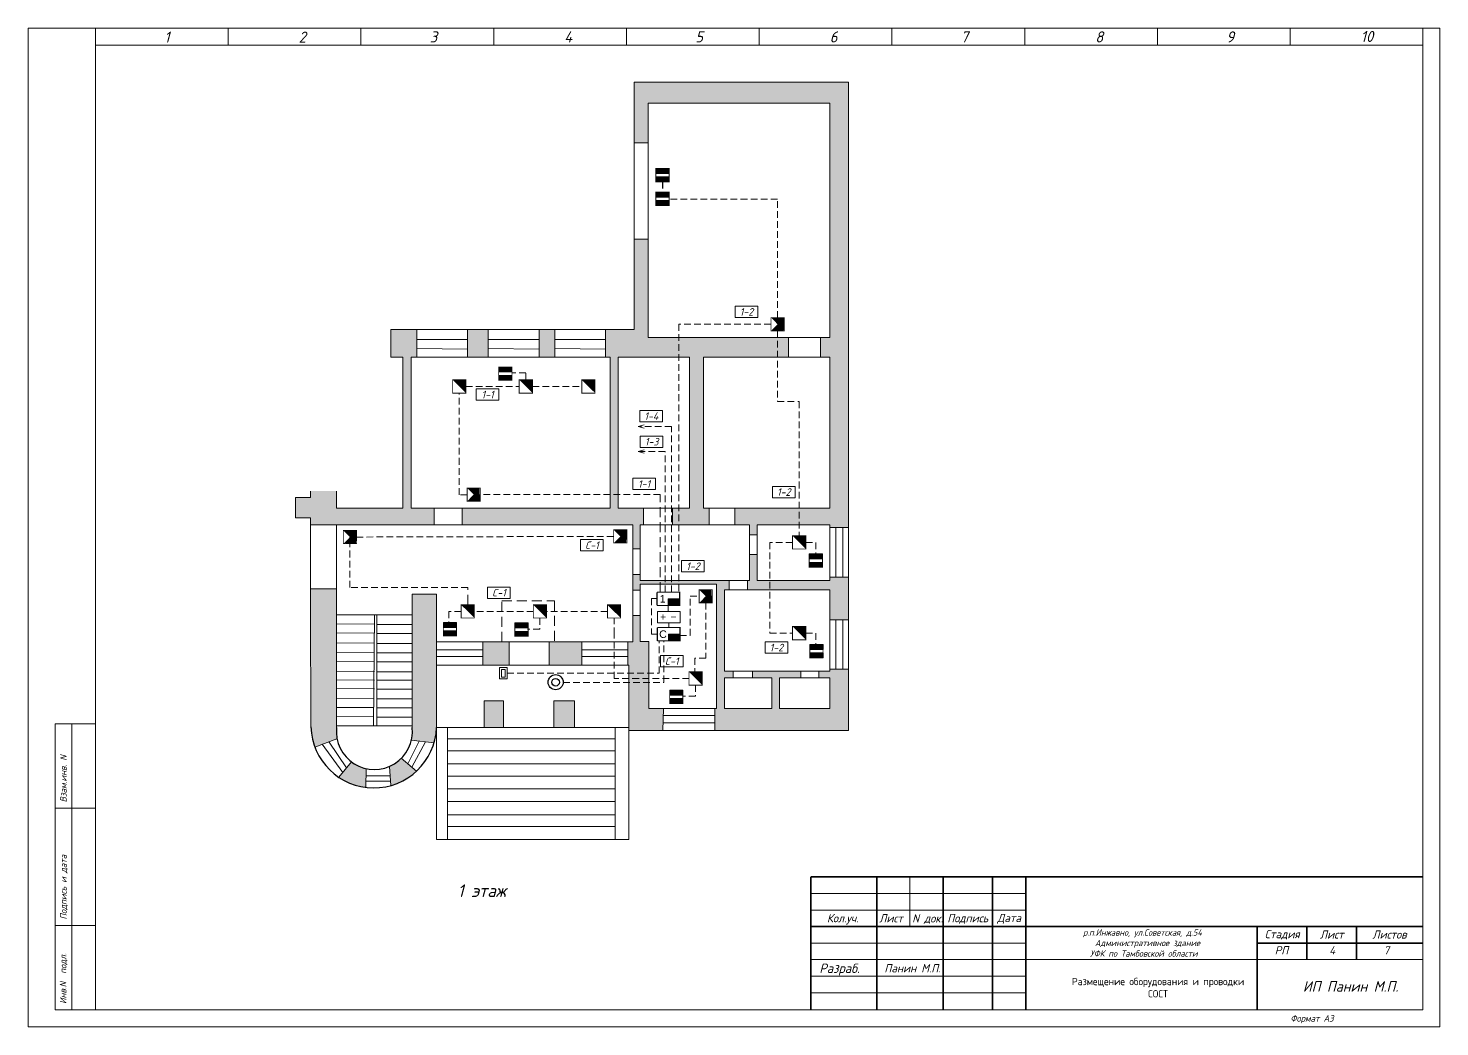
# Model space of a CAD drawing. Header units: inches. Extents: x 859 to 2125, y 393 to 1751.
# Drawn here: x 1376.7 to 1511.1, y 1281.4 to 1376.5 of the extents above; entities that cross this region are included whole.
import ezdxf

# ---------------------------------------------------------------- set-up
doc = ezdxf.new("R2010")
doc.units = ezdxf.units.IN
doc.header["$MEASUREMENT"] = 0
for name, pattern in [('Caddy_Solid', [0]), ('HIDDEN2', [4.7625, 3.175, -1.5875]), ('НЕВИДИМАЯ', [9.525, 6.35, -3.175])]:
    doc.linetypes.add(name, pattern=pattern)
doc.layers.get('0').transparency = 0.7
for name, color, linetype in [('BLK_12_THHN', 9, 'Continuous'), ('DESC', 7, 'Continuous'), ('LINK', 9, 'Continuous')]:
    doc.layers.add(name, color=color, linetype=linetype)
doc.styles.get("Standard").update_dxf_attribs({"font": 'GOST_Common Italic_0.ttf'})

# ---------------------------------------------------------------- blocks, each defined once
blk = doc.blocks.new('Звуковой')
blk.add_lwpolyline([(0.1, 2.9, 0, 4, 0), (1.5, 1.51, 4, 4, 0)], format="xyseb")
at = {"const_width": 0.2}
blk.add_lwpolyline([(0, 0), (0, 3), (3, 3), (3, 0)], close=True, dxfattribs=at)
blk = doc.blocks.new('Объем')
at = {"const_width": 0.2}
blk.add_lwpolyline([(0, 0), (0, 3), (3, 3), (3, 0)], close=True, dxfattribs=at)
for points in [[(0.21, 2.94), (0.21, 0.09)], [(0.41, 2.94), (0.41, 0.09)], [(0.61, 2.94), (0.61, 0.09)], [(0.8, 2.94), (0.8, 0.09)], [(1.01, 2.94), (1.01, 0.09)], [(1.21, 2.94), (1.21, 0.09)], [(1.39, 1.52), (2.81, 2.97)], [(1.39, 2.94), (1.39, 0.09)], [(1.39, 1.48), (2.82, 0.03)], [(1.56, 2.93), (1.56, 1.76)], [(1.56, 0.09), (1.56, 1.25)], [(1.74, 0.06), (1.74, 1.05)], [(1.76, 2.94), (1.76, 1.94)], [(1.94, 2.95), (1.94, 2.15)], [(1.94, 0.06), (1.94, 0.87)], [(2.13, 2.93), (2.13, 2.33)], [(2.13, 0.05), (2.13, 0.66)], [(2.3, 2.93), (2.3, 2.52)], [(2.31, 0.06), (2.31, 0.48)], [(2.49, 2.94), (2.49, 2.7)], [(2.49, 0.07), (2.49, 0.29)]]:
    blk.add_lwpolyline(points, dxfattribs=at)

msp = doc.modelspace()

# ---------------------------------------------------------------- hatches: boundary and pattern name
at = {"layer": 'DESC'}
h = msp.add_hatch(color=0, dxfattribs=at)
h.dxf.hatch_style = 1
h.paths.add_polyline_path([(1453.06, 1347.01), (1452.17, 1347.01), (1452.17, 1345.16), (1453.06, 1345.16), (1453.06, 1330.79), (1444.02, 1330.79), (1444.02, 1329.18), (1445.41, 1329.18), (1445.41, 1328.24), (1446.14, 1328.24), (1446.14, 1329.18), (1453.06, 1329.18), (1453.06, 1328.94), (1454.83, 1328.94), (1454.83, 1371.34), (1434.45, 1371.34), (1434.45, 1365.56), (1435.76, 1365.56), (1435.76, 1369.32), (1453.06, 1369.32)])
h.paths.add_polyline_path([(1435.76, 1347.01), (1435.76, 1356.39), (1434.45, 1356.39), (1434.45, 1347.77), (1431.71, 1347.77), (1431.71, 1345.16), (1432.15, 1345.16), (1432.15, 1330.79), (1418.05, 1330.79), (1418.05, 1329.18), (1434.32, 1329.18), (1434.32, 1326.9), (1435.01, 1326.9), (1435.01, 1329.18), (1435.34, 1329.18), (1435.34, 1330.79), (1432.91, 1330.79), (1432.91, 1345.16), (1439.7, 1345.16), (1439.7, 1330.79), (1438.1, 1330.79), (1438.1, 1329.18), (1441.57, 1329.18), (1441.57, 1330.79), (1441.05, 1330.79), (1441.05, 1345.16), (1449.13, 1345.16), (1449.13, 1347.01)])
h.paths.add_polyline_path([(1426.88, 1345.16), (1426.88, 1347.77), (1425.39, 1347.77), (1425.39, 1345.16)], flags=17)
h.paths.add_polyline_path([(1420.55, 1345.16), (1420.55, 1347.77), (1418.58, 1347.77), (1418.58, 1345.16)], flags=17)
h.paths.add_polyline_path([(1412.41, 1345.16), (1412.41, 1330.79), (1406.1, 1330.79), (1406.1, 1332.4), (1403.62, 1332.4), (1403.62, 1331.78), (1402.19, 1331.78), (1402.19, 1329.85), (1403.62, 1329.85), (1403.62, 1329.18), (1406.11, 1329.18), (1415.4, 1329.18), (1415.4, 1330.79), (1413.22, 1330.79), (1413.22, 1345.16), (1413.74, 1345.16), (1413.74, 1347.77), (1411.27, 1347.77), (1411.27, 1345.16)])
h.paths.add_polyline_path([(1403.62, 1332.4), (1404.26, 1332.4), (1405.25, 1332.4), (1405.57, 1332.4), (1404.06, 1332.4), (1403.77, 1332.41)], flags=17)
edge = h.paths.add_edge_path()
edge.add_line((1406.11, 1323.11), (1403.62, 1323.11))
edge.add_line((1403.62, 1323.11), (1403.62, 1316.53))
edge.add_line((1403.62, 1316.53), (1403.65, 1314.81))
edge.add_line((1403.65, 1314.81), (1403.65, 1309.99))
edge.add_arc((1409.64, 1310.14), 5.99, 181.4684, 200.5925)
edge.add_line((1404.03, 1308.04), (1406.15, 1308.84))
edge.add_arc((1409.7, 1309.52), 3.62, 174.0569, 190.9777, ccw=False)
edge.add_line((1406.11, 1309.9), (1406.11, 1323.11))
edge = h.paths.add_edge_path()
edge.add_line((1415.62, 1322.59), (1413.3, 1322.59))
edge.add_line((1413.3, 1322.59), (1413.3, 1309.9))
edge.add_arc((1409.7, 1309.52), 3.62, -13.1883, 5.9431, ccw=False)
edge.add_line((1413.22, 1308.7), (1415.38, 1308.45))
edge.add_arc((1409.64, 1310.14), 5.99, 343.5471, 357.6391)
edge.add_line((1415.62, 1309.9), (1415.62, 1315.83))
edge.add_line((1415.62, 1315.83), (1415.62, 1318.06))
edge.add_line((1415.62, 1318.06), (1415.62, 1322.59))
edge = h.paths.add_edge_path()
edge.add_line((1413.71, 1305.75), (1412.26, 1306.97))
edge.add_arc((1409.7, 1309.52), 3.62, 293.2095, 315.0563, ccw=False)
edge.add_line((1411.13, 1306.2), (1411.26, 1304.38))
edge.add_arc((1409.64, 1310.14), 5.99, 285.6826, 312.7788)
edge = h.paths.add_edge_path()
edge.add_arc((1409.7, 1309.52), 3.62, 232.8934, 257.4725, ccw=False)
edge.add_line((1407.52, 1306.64), (1406.32, 1305.16))
edge.add_arc((1409.64, 1310.14), 5.99, 236.3067, 262.6819)
edge.add_line((1408.88, 1304.21), (1408.92, 1305.99))
h.paths.add_polyline_path([(1422.55, 1318.06), (1420.02, 1318.06), (1420.02, 1315.83), (1422.55, 1315.83)])
h.paths.add_polyline_path([(1426.35, 1318.06), (1426.35, 1315.83), (1429.45, 1315.83), (1429.45, 1318.06)])
h.paths.add_polyline_path([(1420.14, 1309.9), (1422.01, 1309.9), (1422.01, 1312.45), (1420.14, 1312.45)])
h.paths.add_polyline_path([(1428.77, 1312.45), (1426.8, 1312.45), (1426.8, 1309.9), (1428.77, 1309.9)])
h.paths.add_polyline_path([(1435.84, 1311.71), (1435.84, 1318.1), (1435.01, 1318.1), (1435.01, 1320.57), (1434.32, 1320.57), (1434.32, 1318.06), (1433.85, 1318.06), (1433.85, 1315.83), (1433.93, 1315.83), (1433.93, 1309.63), (1437.18, 1309.63), (1437.23, 1311.71)])
h.paths.add_polyline_path([(1453.06, 1311.71), (1448.29, 1311.71), (1448.29, 1314.63), (1450.31, 1314.63), (1450.31, 1315.26), (1445.71, 1315.26), (1445.71, 1314.63), (1447.55, 1314.63), (1447.55, 1311.71), (1443.05, 1311.71), (1443.05, 1314.63), (1443.85, 1314.63), (1443.85, 1315.26), (1443.05, 1315.26), (1443.05, 1322.99), (1443.47, 1322.99), (1443.47, 1323.89), (1435.01, 1323.89), (1435.01, 1324.47), (1434.32, 1324.47), (1434.32, 1322.97), (1435.01, 1322.97), (1435.01, 1323.53), (1442.29, 1323.53), (1442.29, 1311.71), (1442.11, 1311.71), (1442.11, 1309.63), (1454.83, 1309.63), (1454.83, 1315.45), (1453.06, 1315.45), (1453.06, 1315.26), (1452.03, 1315.26), (1452.03, 1314.63), (1453.06, 1314.63)])
h.paths.add_polyline_path([(1454.83, 1324.22), (1453.06, 1324.22), (1453.06, 1323.89), (1446.14, 1323.89), (1446.14, 1326.36), (1445.41, 1326.36), (1445.41, 1323.89), (1445.24, 1323.89), (1445.24, 1322.99), (1453.06, 1322.99), (1453.06, 1320.16), (1454.83, 1320.16)])
at = {"layer": 'DESC', "lineweight": 15}
h = msp.add_hatch(color=0, dxfattribs=at)
h.dxf.hatch_style = 1
h.paths.add_polyline_path([(1436.51, 1362.31), (1436.51, 1361.84), (1437.77, 1361.84), (1437.77, 1362.31)])
h.paths.add_polyline_path([(1437.77, 1362.63), (1437.77, 1363.1), (1436.51, 1363.1), (1436.51, 1362.63)])
h = msp.add_hatch(color=0, dxfattribs=at)
h.dxf.hatch_style = 1
h.paths.add_polyline_path([(1436.51, 1360.06), (1436.51, 1359.59), (1437.77, 1359.59), (1437.77, 1360.06)])
h.paths.add_polyline_path([(1437.77, 1360.38), (1437.77, 1360.85), (1436.51, 1360.85), (1436.51, 1360.38)])
h = msp.add_hatch(color=0, dxfattribs=at)
h.dxf.hatch_style = 1
h.paths.add_polyline_path([(1421.54, 1343.42), (1421.54, 1342.95), (1422.8, 1342.95), (1422.8, 1343.42)])
h.paths.add_polyline_path([(1422.8, 1343.75), (1422.8, 1344.21), (1421.54, 1344.21), (1421.54, 1343.75)])
h = msp.add_hatch(color=0, dxfattribs=at)
h.dxf.hatch_style = 1
h.paths.add_polyline_path([(1451.1, 1325.62), (1451.1, 1325.16), (1452.36, 1325.16), (1452.36, 1325.62)])
h.paths.add_polyline_path([(1452.36, 1325.95), (1452.36, 1326.42), (1451.1, 1326.42), (1451.1, 1325.95)])
at = {"layer": 'DESC'}
for points in [[(1437.69, 1322.15), (1437.69, 1321.52), (1438.77, 1321.52), (1438.77, 1322.15)], [(1437.72, 1318.78), (1437.72, 1318.15), (1438.8, 1318.15), (1438.8, 1318.78)]]:
    msp.add_hatch(color=0, dxfattribs=at).paths.add_polyline_path(points)
at = {"layer": 'DESC', "lineweight": 15}
h = msp.add_hatch(color=0, dxfattribs=at)
h.dxf.hatch_style = 1
h.paths.add_polyline_path([(1416.27, 1319.09), (1416.27, 1318.62), (1417.53, 1318.62), (1417.53, 1319.09)])
h.paths.add_polyline_path([(1417.53, 1319.41), (1417.53, 1319.88), (1416.27, 1319.88), (1416.27, 1319.41)])
h = msp.add_hatch(color=0, dxfattribs=at)
h.dxf.hatch_style = 1
h.paths.add_polyline_path([(1423.08, 1319.05), (1423.08, 1318.59), (1424.34, 1318.59), (1424.34, 1319.05)])
h.paths.add_polyline_path([(1424.34, 1319.38), (1424.34, 1319.85), (1423.08, 1319.85), (1423.08, 1319.38)])
h = msp.add_hatch(color=0, dxfattribs=at)
h.dxf.hatch_style = 1
h.paths.add_polyline_path([(1451.16, 1317), (1451.16, 1316.53), (1452.42, 1316.53), (1452.42, 1317)])
h.paths.add_polyline_path([(1452.42, 1317.33), (1452.42, 1317.79), (1451.16, 1317.79), (1451.16, 1317.33)])
h = msp.add_hatch(color=0, dxfattribs=at)
h.dxf.hatch_style = 1
h.paths.add_polyline_path([(1437.82, 1312.65), (1437.82, 1312.18), (1439.08, 1312.18), (1439.08, 1312.65)])
h.paths.add_polyline_path([(1439.08, 1312.97), (1439.08, 1313.44), (1437.82, 1313.44), (1437.82, 1312.97)])

# ---------------------------------------------------------------- linework, layer by layer
at = {"layer": 'BLK_12_THHN', "color": 0, "lineweight": 15}
for p, q in [((1434.45, 1347.77), (1434.45, 1371.34)), ((1434.45, 1371.34), (1454.83, 1371.34)), ((1454.83, 1371.34), (1454.83, 1309.63)), ((1435.76, 1369.32), (1453.06, 1369.32)), ((1435.76, 1347.01), (1435.76, 1369.32)), ((1453.06, 1369.32), (1453.06, 1347.01)), ((1434.45, 1365.56), (1435.76, 1365.56)), ((1434.45, 1356.39), (1435.76, 1356.39)), ((1411.27, 1347.77), (1411.27, 1345.16)), ((1413.74, 1347.77), (1413.74, 1345.16)), ((1413.74, 1346.83), (1418.58, 1346.83)), ((1418.58, 1347.77), (1418.58, 1345.16)), ((1420.55, 1347.77), (1420.55, 1345.16)), ((1420.55, 1346.83), (1425.39, 1346.83)), ((1425.39, 1347.77), (1425.39, 1345.16)), ((1426.88, 1347.77), (1426.88, 1345.16)), ((1426.88, 1346.83), (1431.71, 1346.83)), ((1431.71, 1347.77), (1431.71, 1345.16)), ((1453.06, 1347.01), (1435.76, 1347.01)), ((1449.13, 1347.01), (1449.13, 1345.16)), ((1452.17, 1347.01), (1452.17, 1345.16)), ((1413.74, 1345.98), (1418.58, 1345.92)), ((1420.55, 1345.98), (1425.39, 1345.92)), ((1426.88, 1345.98), (1431.71, 1345.92)), ((1412.41, 1345.16), (1411.27, 1345.16)), ((1412.41, 1330.79), (1412.41, 1345.16)), ((1432.15, 1345.16), (1413.22, 1345.16)), ((1413.22, 1345.16), (1413.22, 1330.79)), ((1432.15, 1330.79), (1432.15, 1345.16)), ((1439.7, 1345.16), (1432.91, 1345.16)), ((1432.91, 1345.16), (1432.91, 1330.79)), ((1439.7, 1330.79), (1439.7, 1345.16)), ((1453.06, 1345.16), (1441.05, 1345.16)), ((1441.05, 1345.16), (1441.05, 1330.79)), ((1453.06, 1330.79), (1453.06, 1345.16)), ((1403.62, 1332.4), (1403.62, 1331.78)), ((1406.1, 1332.41), (1406.1, 1330.79)), ((1406.1, 1330.79), (1406.1, 1332.41)), ((1403.62, 1331.78), (1402.19, 1331.78)), ((1402.19, 1331.78), (1402.19, 1329.85)), ((1406.1, 1330.79), (1412.41, 1330.79)), ((1413.22, 1330.79), (1432.15, 1330.79)), ((1415.4, 1330.79), (1415.4, 1329.18)), ((1418.05, 1330.79), (1418.05, 1329.18)), ((1432.91, 1330.79), (1439.7, 1330.79)), ((1435.34, 1330.79), (1435.34, 1329.18)), ((1438.1, 1330.79), (1438.1, 1329.18)), ((1441.05, 1330.79), (1453.06, 1330.79)), ((1441.57, 1330.79), (1441.57, 1329.18)), ((1444.02, 1330.79), (1444.02, 1329.18)), ((1402.19, 1329.85), (1403.62, 1329.85)), ((1403.62, 1329.85), (1403.62, 1316.53)), ((1406.11, 1329.18), (1403.62, 1329.18)), ((1434.32, 1329.18), (1406.11, 1329.18)), ((1406.11, 1329.18), (1406.11, 1309.9)), ((1434.32, 1318.06), (1434.32, 1329.18)), ((1445.41, 1329.18), (1435.01, 1329.18)), ((1435.01, 1329.18), (1435.01, 1323.89)), ((1445.41, 1323.89), (1445.41, 1329.18)), ((1445.41, 1328.24), (1446.14, 1328.24)), ((1446.14, 1323.89), (1446.14, 1329.18)), ((1446.14, 1329.18), (1453.06, 1329.18)), ((1453.06, 1329.18), (1453.06, 1323.89)), ((1453.06, 1328.94), (1454.83, 1328.94)), ((1453.63, 1328.94), (1453.63, 1324.22)), ((1454.32, 1328.94), (1454.32, 1324.29)), ((1434.32, 1326.9), (1435.01, 1326.9)), ((1445.41, 1326.36), (1446.14, 1326.36)), ((1434.32, 1324.47), (1435.01, 1324.47)), ((1435.01, 1323.89), (1445.41, 1323.89)), ((1443.47, 1323.89), (1443.47, 1322.99)), ((1445.24, 1323.89), (1445.24, 1322.99)), ((1453.06, 1323.89), (1446.14, 1323.89)), ((1453.06, 1324.22), (1454.83, 1324.22)), ((1454.32, 1324.29), (1454.32, 1324.22)), ((1406.11, 1323.11), (1403.62, 1323.11)), ((1413.3, 1309.9), (1413.3, 1322.59)), ((1413.3, 1322.59), (1415.62, 1322.59)), ((1415.62, 1322.59), (1415.62, 1318.06)), ((1434.32, 1322.97), (1435.01, 1322.97)), ((1435.01, 1323.53), (1442.29, 1323.53)), ((1435.01, 1318.1), (1435.01, 1323.53)), ((1442.29, 1323.53), (1442.29, 1311.71)), ((1453.06, 1322.99), (1443.05, 1322.99)), ((1443.05, 1322.99), (1443.05, 1315.26)), ((1453.06, 1315.26), (1453.06, 1322.99)), ((1406.11, 1320.62), (1413.3, 1320.62)), ((1409.7, 1320.62), (1409.61, 1310.07)), ((1409.95, 1320.62), (1409.95, 1310.07)), ((1434.32, 1320.57), (1435.01, 1320.57)), ((1453.06, 1320.16), (1454.83, 1320.16)), ((1453.63, 1320.16), (1453.63, 1315.45)), ((1454.32, 1320.16), (1454.32, 1315.51)), ((1406.11, 1319.77), (1409.7, 1319.74)), ((1406.11, 1318.91), (1409.7, 1318.88)), ((1409.95, 1319.72), (1413.3, 1319.72)), ((1409.95, 1318.86), (1413.3, 1318.86)), ((1406.11, 1317.97), (1409.7, 1317.93)), ((1409.95, 1317.91), (1413.3, 1317.91)), ((1415.62, 1318.06), (1434.32, 1318.06)), ((1415.62, 1318.06), (1415.62, 1315.83)), ((1415.62, 1317.28), (1420.02, 1317.28)), ((1420.02, 1318.06), (1420.02, 1315.83)), ((1422.55, 1318.06), (1422.55, 1315.83)), ((1426.35, 1318.06), (1426.35, 1315.83)), ((1429.45, 1318.06), (1429.45, 1315.83)), ((1429.45, 1317.28), (1433.85, 1317.28)), ((1433.85, 1318.06), (1433.85, 1315.83)), ((1435.84, 1318.1), (1435.01, 1318.1)), ((1435.84, 1311.71), (1435.84, 1318.1)), ((1406.11, 1317.05), (1409.7, 1317.02)), ((1406.11, 1316.19), (1409.7, 1316.16)), ((1409.95, 1317), (1413.3, 1317)), ((1409.95, 1316.14), (1413.3, 1316.14)), ((1415.62, 1316.65), (1420.02, 1316.65)), ((1433.93, 1315.83), (1415.62, 1315.83)), ((1415.62, 1315.83), (1415.62, 1309.9)), ((1429.45, 1316.65), (1433.85, 1316.65)), ((1433.93, 1309.63), (1433.93, 1315.83)), ((1403.65, 1309.9), (1403.65, 1314.81)), ((1406.11, 1315.26), (1409.7, 1315.23)), ((1406.11, 1314.45), (1409.7, 1314.42)), ((1409.95, 1315.21), (1413.3, 1315.21)), ((1443.05, 1315.26), (1453.06, 1315.26)), ((1443.05, 1311.71), (1443.05, 1314.63)), ((1443.05, 1314.63), (1447.55, 1314.63)), ((1443.85, 1315.26), (1443.85, 1314.63)), ((1445.71, 1315.26), (1445.71, 1314.63)), ((1447.55, 1314.63), (1447.55, 1311.71)), ((1448.29, 1314.63), (1448.29, 1311.71)), ((1453.06, 1314.63), (1448.29, 1314.63)), ((1450.31, 1315.26), (1450.31, 1314.63)), ((1452.03, 1315.26), (1452.03, 1314.63)), ((1453.06, 1315.45), (1454.83, 1315.45)), ((1453.06, 1311.71), (1453.06, 1314.63)), ((1454.32, 1315.51), (1454.32, 1315.45)), ((1406.11, 1313.61), (1409.7, 1313.58)), ((1409.95, 1314.4), (1413.3, 1314.4)), ((1409.95, 1313.55), (1413.3, 1313.55)), ((1406.11, 1312.68), (1409.63, 1312.65)), ((1406.11, 1311.82), (1409.63, 1311.79)), ((1409.95, 1312.62), (1413.3, 1312.62)), ((1409.95, 1311.76), (1413.3, 1311.76)), ((1420.14, 1309.9), (1420.14, 1312.45)), ((1420.14, 1312.45), (1422.01, 1312.45)), ((1422.01, 1312.45), (1422.01, 1309.9)), ((1426.8, 1309.9), (1426.8, 1312.45)), ((1426.8, 1312.45), (1428.77, 1312.45)), ((1428.77, 1312.45), (1428.77, 1309.9)), ((1406.11, 1310.96), (1409.62, 1310.93)), ((1409.95, 1310.9), (1413.3, 1310.9)), ((1442.29, 1311.71), (1435.84, 1311.71)), ((1437.23, 1311.71), (1437.18, 1309.63)), ((1437.22, 1311.03), (1442.11, 1311.03)), ((1442.11, 1311.71), (1442.11, 1309.63)), ((1447.55, 1311.71), (1443.05, 1311.71)), ((1448.29, 1311.71), (1453.06, 1311.71)), ((1406.11, 1310.07), (1413.3, 1310.07)), ((1415.62, 1309.9), (1433.93, 1309.9)), ((1415.62, 1299.23), (1415.62, 1309.9)), ((1416.65, 1299.23), (1416.65, 1309.9)), ((1432.64, 1299.23), (1432.64, 1309.9)), ((1433.93, 1309.9), (1433.93, 1299.23)), ((1454.83, 1309.63), (1433.93, 1309.63)), ((1437.2, 1310.36), (1442.11, 1310.36)), ((1406.13, 1308.83), (1404.03, 1308.04)), ((1404.73, 1308.3), (1406.69, 1305.62)), ((1405.41, 1308.49), (1407.05, 1306.06)), ((1412.88, 1306.44), (1413.96, 1308.61)), ((1413.22, 1308.7), (1415.38, 1308.45)), ((1413.26, 1306.13), (1414.57, 1308.54)), ((1416.65, 1308.81), (1432.64, 1308.81)), ((1407.52, 1306.64), (1406.32, 1305.16)), ((1412.26, 1306.97), (1413.71, 1305.75)), ((1416.65, 1307.69), (1432.64, 1307.69)), ((1416.65, 1306.45), (1432.64, 1306.45)), ((1408.92, 1305.97), (1408.88, 1304.21)), ((1408.9, 1305.3), (1411.2, 1305.3)), ((1411.13, 1306.2), (1411.26, 1304.38)), ((1416.65, 1305.26), (1432.64, 1305.26)), ((1408.89, 1304.78), (1411.23, 1304.78)), ((1416.65, 1304.05), (1432.64, 1304.05)), ((1416.65, 1302.87), (1432.64, 1302.87)), ((1416.65, 1301.6), (1432.64, 1301.6)), ((1416.65, 1300.47), (1432.64, 1300.47)), ((1433.93, 1299.23), (1415.62, 1299.23))]:
    msp.add_line(p, q, dxfattribs=at)
at = {"layer": 'BLK_12_THHN', "color": 0, "linetype": 'HIDDEN2', "lineweight": 15, "ltscale": 0.3}
for p, q in [((1421.83, 1318.06), (1421.83, 1321.96)), ((1421.83, 1321.96), (1426.86, 1321.96)), ((1426.86, 1321.96), (1426.86, 1318.06))]:
    msp.add_line(p, q, dxfattribs=at)
at = {"layer": 'BLK_12_THHN', "color": 0}
for centre, radius, start, end in [((1409.64, 1310.14), 5.99, 181.6418, 357.6391), ((1409.7, 1309.52), 3.62, 174.0569, 5.9431)]:
    msp.add_arc(centre, radius, start, end, dxfattribs=at)
at = {"layer": 'DESC', "linetype": 'Caddy_Solid', "lineweight": 15}
for p, q in [((1383.14, 1374.86), (1383.14, 1376.46)), ((1395.78, 1374.86), (1395.78, 1376.46)), ((1408.42, 1374.86), (1408.42, 1376.46)), ((1421.06, 1374.86), (1421.06, 1376.46)), ((1433.7, 1374.86), (1433.7, 1376.46)), ((1446.34, 1374.86), (1446.34, 1376.46)), ((1458.98, 1374.86), (1458.98, 1376.46)), ((1471.62, 1374.86), (1471.62, 1376.46)), ((1484.26, 1374.86), (1484.26, 1376.46)), ((1496.9, 1374.86), (1496.9, 1376.46)), ((1509.54, 1374.86), (1509.54, 1376.46)), ((1383.14, 1374.84), (1509.54, 1374.84)), ((1383.14, 1374.84), (1383.14, 1283.02)), ((1509.54, 1374.84), (1509.54, 1283.02)), ((1379.3, 1283.04), (1379.3, 1310.24)), ((1379.3, 1310.24), (1383.14, 1310.24)), ((1380.9, 1310.24), (1380.9, 1283.04)), ((1379.3, 1302.22), (1383.14, 1302.22)), ((1379.3, 1291.04), (1383.14, 1291.04)), ((1509.54, 1283.02), (1379.3, 1283.02))]:
    msp.add_line(p, q, dxfattribs=at)
at = {"layer": 'DESC', "color": 0, "linetype": 'HIDDEN2', "lineweight": 15, "ltscale": 0.2}
for p, q in [((1448.07, 1360.2), (1437.82, 1360.2)), ((1448.07, 1348.88), (1448.07, 1360.2)), ((1447.46, 1348.28), (1438.69, 1348.28)), ((1438.69, 1348.28), (1438.69, 1322.78)), ((1448.1, 1347.65), (1448.1, 1340.92)), ((1424.12, 1343.67), (1422.82, 1343.67)), ((1424.12, 1342.99), (1424.12, 1343.67)), ((1417.79, 1332.06), (1417.79, 1341.73)), ((1418.42, 1342.36), (1423.49, 1342.36)), ((1424.75, 1342.36), (1429.45, 1342.36)), ((1448.1, 1340.92), (1450.15, 1340.92)), ((1450.15, 1340.92), (1450.16, 1328.15)), ((1434.81, 1338.55), (1435.4, 1338.7)), ((1438, 1338.55), (1434.81, 1338.55)), ((1434.81, 1338.55), (1435.4, 1338.38)), ((1438, 1322.78), (1438, 1338.55)), ((1434.81, 1336.18), (1435.4, 1336.33)), ((1437.4, 1336.18), (1434.81, 1336.18)), ((1434.81, 1336.18), (1435.4, 1336)), ((1437.4, 1322.78), (1437.4, 1336.18)), ((1418.53, 1332.06), (1417.79, 1332.06)), ((1436.92, 1332.07), (1419.79, 1332.07)), ((1408.01, 1328.03), (1432.49, 1328.09)), ((1407.38, 1323.24), (1407.38, 1327.4)), ((1449.52, 1327.52), (1447.35, 1327.52)), ((1447.35, 1327.52), (1447.36, 1325.66)), ((1450.78, 1327.52), (1451.74, 1327.52)), ((1451.74, 1327.52), (1451.74, 1326.47)), ((1447.36, 1325.66), (1447.36, 1318.88)), ((1418.59, 1323.24), (1407.38, 1323.24)), ((1436.61, 1322.17), (1436.1, 1322.17)), ((1436.1, 1322.17), (1436.1, 1318.77)), ((1439.78, 1318.67), (1439.78, 1322.39)), ((1439.78, 1322.39), (1440.62, 1322.39)), ((1441.25, 1321.76), (1441.25, 1316.49)), ((1417.96, 1320.95), (1416.78, 1320.95)), ((1416.78, 1320.95), (1416.78, 1319.9)), ((1424.84, 1320.95), (1419.22, 1320.95)), ((1425.47, 1320.32), (1425.47, 1319.27)), ((1431.89, 1320.95), (1426.1, 1320.95)), ((1432.52, 1318.78), (1432.52, 1320.32)), ((1425.47, 1319.27), (1424.29, 1319.27)), ((1432.52, 1314.56), (1432.52, 1318.78)), ((1436.1, 1318.77), (1436.64, 1318.77)), ((1438.8, 1318.67), (1439.78, 1318.67)), ((1447.36, 1318.88), (1449.52, 1318.88)), ((1450.78, 1318.88), (1451.74, 1318.88)), ((1451.74, 1318.88), (1451.74, 1317.83)), ((1436.83, 1315.06), (1436.83, 1318.15)), ((1437.25, 1314.2), (1437.25, 1318.15)), ((1441.25, 1316.49), (1440.22, 1316.49)), ((1440.22, 1316.49), (1440.22, 1315.19)), ((1422.33, 1315.06), (1436.83, 1315.06)), ((1439.66, 1314.56), (1432.52, 1314.56)), ((1427.68, 1314.2), (1437.25, 1314.2)), ((1440.29, 1313.93), (1440.29, 1312.88)), ((1440.29, 1312.88), (1439.11, 1312.88))]:
    msp.add_line(p, q, dxfattribs=at)
at = {"layer": 'DESC', "color": 0, "lineweight": 15}
for p, q in [((1434.45, 1347.77), (1411.27, 1347.77)), ((1403.62, 1331.78), (1403.62, 1332.4)), ((1437.69, 1321.52), (1437.69, 1320.94)), ((1437.73, 1319.86), (1437.73, 1319.46)), ((1438.8, 1318.67), (1438.8, 1318.67)), ((1403.65, 1314.81), (1403.62, 1316.53))]:
    msp.add_line(p, q, dxfattribs=at)
at = {"layer": 'DESC', "color": 0, "linetype": 'HIDDEN2', "lineweight": 15, "ltscale": 0.3}
for p, q in [((1436.92, 1322.78), (1436.92, 1332.07)), ((1418.59, 1321.58), (1418.59, 1323.24))]:
    msp.add_line(p, q, dxfattribs=at)
at = {"layer": 'DESC', "color": 7, "lineweight": 15}
for p, q in [((1460.7, 1295.68), (1460.7, 1290.96)), ((1451.25, 1294.11), (1471.72, 1294.11)), ((1451.25, 1292.53), (1471.72, 1292.53)), ((1451.25, 1289.38), (1471.72, 1289.38)), ((1451.25, 1287.81), (1471.72, 1287.81)), ((1471.72, 1287.81), (1509.52, 1287.81)), ((1451.25, 1286.23), (1471.72, 1286.23)), ((1451.25, 1284.66), (1471.72, 1284.66))]:
    msp.add_line(p, q, dxfattribs=at)
at = {"layer": 'DESC', "lineweight": 15}
msp.add_lwpolyline([(1376.74, 1281.42), (1511.14, 1281.42), (1511.14, 1376.46), (1376.74, 1376.46)], close=True, dxfattribs=at)
at = {"layer": 'DESC', "color": 0, "lineweight": 15}
for points, const_width in [([(1436.51, 1363.1), (1437.77, 1363.1), (1437.77, 1361.84), (1436.51, 1361.84), (1436.51, 1363.1)], 0.084), ([(1436.51, 1360.85), (1437.77, 1360.85), (1437.77, 1359.59), (1436.51, 1359.59), (1436.51, 1360.85)], 0.084), ([(1421.54, 1344.21), (1422.8, 1344.21), (1422.8, 1342.95), (1421.54, 1342.95), (1421.54, 1344.21)], 0.084), ([(1451.1, 1326.42), (1452.36, 1326.42), (1452.36, 1325.16), (1451.1, 1325.16), (1451.1, 1326.42)], 0.084), ([(1436.61, 1322.78), (1436.61, 1321.52)], 0.108), ([(1436.61, 1322.78), (1438.77, 1322.78), (1438.77, 1321.52), (1436.61, 1321.52)], 0.108), ([(1416.27, 1319.88), (1417.53, 1319.88), (1417.53, 1318.62), (1416.27, 1318.62), (1416.27, 1319.88)], 0.084), ([(1423.08, 1319.85), (1424.34, 1319.85), (1424.34, 1318.59), (1423.08, 1318.59), (1423.08, 1319.85)], 0.084), ([(1436.64, 1319.41), (1436.64, 1318.15)], 0.108), ([(1436.64, 1319.41), (1438.8, 1319.41), (1438.8, 1318.15), (1436.64, 1318.15)], 0.108), ([(1451.16, 1317.79), (1452.42, 1317.79), (1452.42, 1316.53), (1451.16, 1316.53), (1451.16, 1317.79)], 0.084), ([(1437.82, 1313.44), (1439.08, 1313.44), (1439.08, 1312.18), (1437.82, 1312.18), (1437.82, 1313.44)], 0.084)]:
    msp.add_lwpolyline(points, dxfattribs=dict(at, const_width=const_width))
for points in [[(1436.51, 1363.1), (1437.77, 1363.1), (1437.77, 1362.63), (1436.51, 1362.63)], [(1437.77, 1361.84), (1436.51, 1361.84), (1436.51, 1362.31), (1437.77, 1362.31)], [(1436.51, 1360.85), (1437.77, 1360.85), (1437.77, 1360.38), (1436.51, 1360.38)], [(1437.77, 1359.59), (1436.51, 1359.59), (1436.51, 1360.06), (1437.77, 1360.06)], [(1421.54, 1344.21), (1422.8, 1344.21), (1422.8, 1343.75), (1421.54, 1343.75)], [(1422.8, 1342.95), (1421.54, 1342.95), (1421.54, 1343.42), (1422.8, 1343.42)], [(1451.1, 1326.42), (1452.36, 1326.42), (1452.36, 1325.95), (1451.1, 1325.95)], [(1452.36, 1325.16), (1451.1, 1325.16), (1451.1, 1325.62), (1452.36, 1325.62)], [(1416.27, 1319.88), (1417.53, 1319.88), (1417.53, 1319.41), (1416.27, 1319.41)], [(1423.08, 1319.85), (1424.34, 1319.85), (1424.34, 1319.38), (1423.08, 1319.38)], [(1436.65, 1319.86), (1438.81, 1319.86), (1438.81, 1320.94), (1436.65, 1320.94)], [(1417.53, 1318.62), (1416.27, 1318.62), (1416.27, 1319.09), (1417.53, 1319.09)], [(1424.34, 1318.59), (1423.08, 1318.59), (1423.08, 1319.05), (1424.34, 1319.05)], [(1451.16, 1317.79), (1452.42, 1317.79), (1452.42, 1317.33), (1451.16, 1317.33)], [(1452.42, 1316.53), (1451.16, 1316.53), (1451.16, 1317), (1452.42, 1317)], [(1437.82, 1313.44), (1439.08, 1313.44), (1439.08, 1312.97), (1437.82, 1312.97)], [(1439.08, 1312.18), (1437.82, 1312.18), (1437.82, 1312.65), (1439.08, 1312.65)]]:
    msp.add_lwpolyline(points, close=True, dxfattribs=at)
for points in [[(1444.05, 1350), (1446.21, 1350), (1446.21, 1348.92), (1444.05, 1348.92), (1444.05, 1350)], [(1419.4, 1342.13), (1421.56, 1342.13), (1421.56, 1341.05), (1419.4, 1341.05), (1419.4, 1342.13)], [(1434.99, 1340.08), (1437.15, 1340.08), (1437.15, 1339), (1434.99, 1339), (1434.99, 1340.08)], [(1435.02, 1337.64), (1437.18, 1337.64), (1437.18, 1336.56), (1435.02, 1336.56), (1435.02, 1337.64)], [(1434.3, 1333.62), (1436.46, 1333.62), (1436.46, 1332.54), (1434.3, 1332.54), (1434.3, 1333.62)], [(1447.6, 1332.85), (1449.76, 1332.85), (1449.76, 1331.77), (1447.6, 1331.77), (1447.6, 1332.85)], [(1429.33, 1327.79), (1431.49, 1327.79), (1431.49, 1326.71), (1429.33, 1326.71), (1429.33, 1327.79)], [(1438.95, 1325.79), (1441.11, 1325.79), (1441.11, 1324.71), (1438.95, 1324.71), (1438.95, 1325.79)], [(1420.48, 1323.27), (1422.64, 1323.27), (1422.64, 1322.19), (1420.48, 1322.19), (1420.48, 1323.27)], [(1438.77, 1322.15), (1437.69, 1322.15)], [(1437.69, 1322.15), (1437.69, 1321.52)], [(1437.69, 1321.52), (1437.69, 1321.52)], [(1438.8, 1318.78), (1437.72, 1318.78)], [(1437.72, 1318.78), (1437.72, 1318.15)], [(1437.72, 1318.15), (1437.72, 1318.15)], [(1446.9, 1318.05), (1449.06, 1318.05), (1449.06, 1316.97), (1446.9, 1316.97), (1446.9, 1318.05)], [(1436.93, 1316.75), (1439.09, 1316.75), (1439.09, 1315.67), (1436.93, 1315.67), (1436.93, 1316.75)], [(1421.61, 1315.6), (1422.33, 1315.6), (1422.33, 1314.52), (1421.61, 1314.52), (1421.61, 1315.6)], [(1421.79, 1315.42), (1422.15, 1315.42), (1422.15, 1314.7), (1421.79, 1314.7), (1421.79, 1315.42)]]:
    msp.add_lwpolyline(points, dxfattribs=at)
at = {"layer": 'DESC', "color": 0, "linetype": 'НЕВИДИМАЯ', "lineweight": 15, "const_width": 0.072}
for points in [[(1436.95, 1320.42), (1437.44, 1320.42)], [(1437.19, 1320.67), (1437.19, 1320.18)], [(1437.93, 1320.42), (1438.42, 1320.42)]]:
    msp.add_lwpolyline(points, dxfattribs=at)
at = {"layer": 'DESC', "color": 7, "lineweight": 15, "const_width": 0.158}
for points in [[(1451.25, 1295.68), (1509.52, 1295.68)], [(1451.25, 1295.68), (1451.25, 1283.08)], [(1457.55, 1295.68), (1457.55, 1283.02)], [(1463.85, 1295.68), (1463.85, 1283.08)], [(1468.57, 1295.68), (1468.57, 1283.08)], [(1471.72, 1295.68), (1471.72, 1283.08)], [(1451.25, 1290.96), (1509.52, 1290.96)], [(1493.77, 1283.02), (1493.77, 1290.96)], [(1498.5, 1287.81), (1498.5, 1290.96)], [(1503.22, 1287.81), (1503.22, 1290.96)], [(1493.77, 1289.38), (1509.52, 1289.38)]]:
    msp.add_lwpolyline(points, dxfattribs=at)
at = {"layer": 'DESC', "color": 0, "linetype": 'Continuous'}
for radius in [0.72, 0.36]:
    msp.add_circle((1426.96, 1314.21), radius, dxfattribs=at)
at = {"layer": 'LINK', "color": 0, "linetype": 'HIDDEN2', "ltscale": 0.2}
msp.add_line((1437.14, 1361.84), (1437.14, 1360.85), dxfattribs=at)

# ---------------------------------------------------------------- block references
at = {"layer": 'DESC', "color": 0}
for name, p, xscale, yscale, zscale, rotation in [('Объем', (1448.73, 1347.65), -0.419976000000051, 0.419976000000006, 0.4199760000000001, 0.1201887995922668), ('Звуковой', (1417.16, 1342.99), 0.4199975999999516, 0.4199975999999516, 0.4199975999999516, 270), ('Звуковой', (1423.49, 1342.99), 0.4199975999999516, 0.4199975999999516, 0.4199975999999516, 270), ('Звуковой', (1429.45, 1342.99), 0.4199975999999516, 0.4199975999999516, 0.4199975999999516, 270), ('Объем', (1419.79, 1331.44), -0.419976000000051, 0.419976000000006, 0.4199760000000001, 0.1201887995922668), ('Объем', (1408.01, 1327.4), -0.419976000000051, 0.419976000000006, 0.4199760000000001, 0.1201887995922668), ('Объем', (1433.75, 1327.46), -0.419976000000051, 0.419976000000006, 0.4199760000000001, 0.1201887995922668), ('Звуковой', (1449.52, 1328.15), 0.4199975999999516, 0.4199975999999516, 0.4199975999999516, 270), ('Объем', (1441.88, 1321.76), -0.419976000000051, 0.419976000000006, 0.4199760000000001, 0.1201887995922668), ('Звуковой', (1417.96, 1321.58), 0.4199975999999516, 0.4199975999999516, 0.4199975999999516, 270), ('Звуковой', (1424.84, 1321.58), 0.4199975999999516, 0.4199975999999516, 0.4199975999999516, 270), ('Звуковой', (1431.89, 1321.58), 0.4199975999999516, 0.4199975999999516, 0.4199975999999516, 270), ('Звуковой', (1449.52, 1319.51), 0.4199975999999516, 0.4199975999999516, 0.4199975999999516, 270), ('Звуковой', (1439.66, 1315.19), 0.4199975999999516, 0.4199975999999516, 0.4199975999999516, 270)]:
    msp.add_blockref(name, p, dxfattribs=dict(at, xscale=xscale, yscale=yscale, zscale=zscale, rotation=rotation))

# ---------------------------------------------------------------- texts
at = {"layer": 'DESC', "lineweight": 13}
for s, height, p in [('1', 1.05, (1389.7, 1375.09)), ('2', 1.05, (1402.5, 1375.09)), ('3', 1.05, (1414.98, 1375.11)), ('4', 1.05, (1427.78, 1375.11)), ('5', 1.05, (1440.26, 1375.11)), ('6', 1.05, (1453.06, 1375.11)), ('7', 1.05, (1465.54, 1375.11)), ('8', 1.05, (1478.34, 1375.11)), ('9', 1.05, (1490.82, 1375.11)), ('10', 1.048, (1503.62, 1375.15)), ('Формат А3', 0.629, (1496.92, 1281.9))]:
    msp.add_text(s, height=height, dxfattribs=at).set_placement(p)
for s, p in [('Взам.инв. N', (1380.41, 1302.77)), ('Подпись и дата', (1380.41, 1291.62)), ('Инв.N  подл.', (1380.38, 1283.59))]:
    msp.add_text(s, height=0.6288, rotation=90, dxfattribs=at).set_placement(p)
at = {"layer": 'DESC', "color": 7, "lineweight": 15}
for s, p in [('Кол.уч.', (1452.79, 1291.36)), ('Лист', (1457.77, 1291.35)), ('N док.', (1460.91, 1291.34)), ('РП', (1495.43, 1288.3)), ('4', (1500.62, 1288.3)), ('7', (1505.8, 1288.3))]:
    msp.add_text(s, height=0.787, dxfattribs=at).set_placement(p)
at = {"layer": 'DESC', "color": 0, "char_height": 0.72, "attachment_point": 5}
for s, insert, width in [('1-2', (1445.13, 1349.46), 2.16), ('1-1', (1420.48, 1341.59), 2.16), ('1-4', (1436.07, 1339.54), 2.16), ('1-3', (1436.1, 1337.1), 2.16), ('1-1', (1435.38, 1333.08), 2.16), ('1-2', (1448.68, 1332.31), 2.16), ('C-1', (1430.41, 1327.25), 2.16), ('1-2', (1440.03, 1325.25), 2.16), ('C-1', (1421.56, 1322.73), 2.16), ('{\\fArial|b0|i0|c204|p34;1}', (1437.15, 1322.15), 1.08), ('{\\fArial|b0|i0|c204|p34;C}', (1437.18, 1318.78), 1.08), ('1-2', (1447.98, 1317.51), 2.16), ('C-1', (1438.01, 1316.21), 2.16)]:
    msp.add_mtext(s, dxfattribs=dict(at, insert=insert, width=width))
at = {"layer": 'DESC', "color": 0, "linetype": 'HIDDEN2', "ltscale": 0.3, "insert": (1417.63, 1294.97), "char_height": 1.2, "attachment_point": 1}
msp.add_mtext_dynamic_manual_height_columns('1 этаж', width=37.2731, gutter_width=1, heights=[2.89], dxfattribs=at)
at = {"layer": 'DESC', "lineweight": 15, "char_height": 0.787, "attachment_point": 5}
for s, insert, width in [('Подпись', (1466.2, 1291.69), 4.725), ('Дата', (1470.14, 1291.69), 3.15), ('Панин М.П.', (1460.94, 1286.99), 6.3)]:
    msp.add_mtext(s, dxfattribs=dict(at, insert=insert, width=width))
at = {"layer": 'DESC', "color": 0, "lineweight": 15, "insert": (1453.57, 1290.69), "char_height": 0.6, "attachment_point": 1}
msp.add_mtext_dynamic_manual_height_columns('\\pi23.60412;р.п.Инжавно, ул.Советская, д.54\\P\\pi24.36617; Административное здание \\P\\pi24.27003;УФК по Тамбовской области', width=59.1919, gutter_width=1, heights=[0], dxfattribs=at)
at = {"layer": 'DESC', "color": 0, "lineweight": 15, "attachment_point": 5}
for s, insert, char_height, width in [('Стадия', (1496.14, 1290.17), 0.787, 4.725), ('Лист', (1500.86, 1290.2), 0.787, 5.67), ('Листов', (1506.36, 1290.2), 0.787, 5.3325), ('Разраб.', (1453.99, 1286.86), 0.9, 7.0924), ('{\\fGOST Common|b0|i0|c204|p34;Размещение оборудования и проводки\\PСОСТ}', (1484.32, 1285.14), 0.7, 25.2)]:
    msp.add_mtext(s, dxfattribs=dict(at, insert=insert, char_height=char_height, width=width))
at = {"layer": 'DESC', "lineweight": 15, "insert": (1493.3, 1285.76), "char_height": 1, "attachment_point": 1}
msp.add_mtext_dynamic_manual_height_columns('\\pi4.80835;ИП Панин М.П.', width=17.9743, gutter_width=1, heights=[1.74], dxfattribs=at)

doc.saveas('drawing.dxf')
